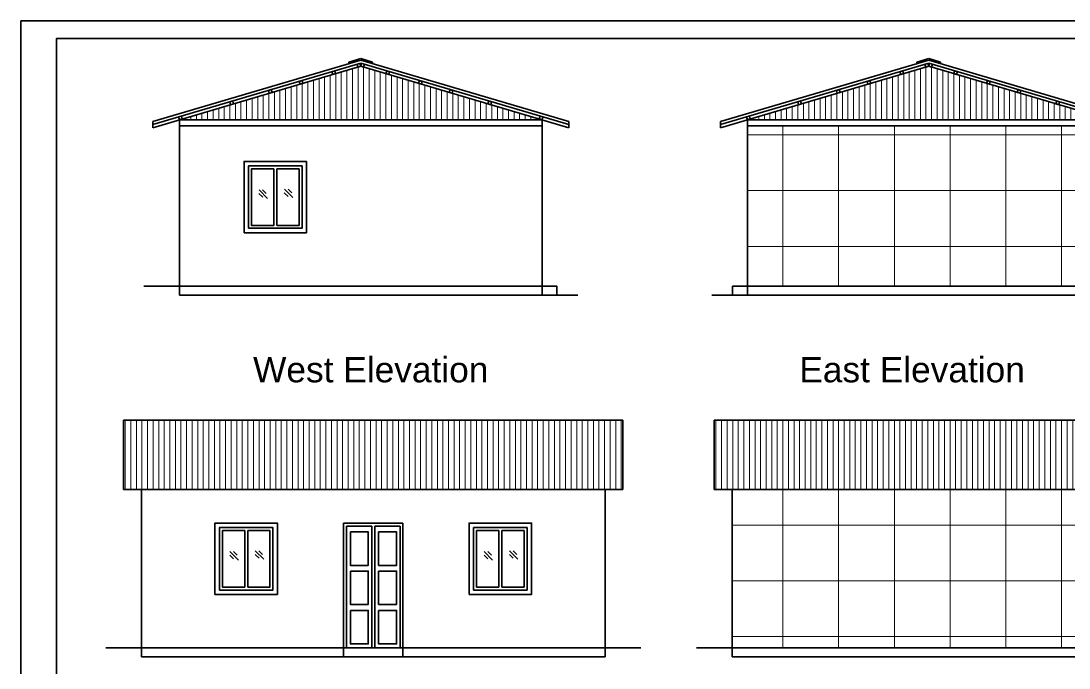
# Model space of a CAD drawing. Header units: inches. Extents: x 352731 to 371558, y -52658 to -39161.
# Drawn here: x 354603 to 355308, y -50090 to -49654 of the extents above; entities that cross this region are included whole.
import ezdxf

# ---------------------------------------------------------------- set-up
doc = ezdxf.new("R2010")
doc.units = ezdxf.units.IN
doc.header["$LTSCALE"] = 2
doc.header["$MEASUREMENT"] = 0
doc.layers.get('0').update_dxf_attribs({"linetype": 'CONTINUOUS'})
for name, color, linetype, lineweight in [('1', 7, 'CONTINUOUS', 13), ('door', 20, 'CONTINUOUS', 35), ('steps', 253, 'CONTINUOUS', 20)]:
    doc.layers.add(name, color=color, linetype=linetype, lineweight=lineweight)
doc.layers.add('Normal Wall', color=7, linetype='CONTINUOUS', lineweight=35, true_color=0xffaf89)
doc.styles.get("Standard").update_dxf_attribs({"font": 'ARIALN.TTF'})
pattern_1 = [(90, (-8821.945, -19018.34), (-37.5, 0), []), (180, (-8821.945, -19018.34), (-4e-15, -37.5), [])]

msp = doc.modelspace()

# ---------------------------------------------------------------- hatches: boundary and pattern name
at = {"layer": '1', "ltscale": 5}
h = msp.add_hatch(dxfattribs=at)
h.set_pattern_fill('ANSI37', color=256, scale=300, angle=45, style=0)
h.set_pattern_definition(pattern_1)
h.paths.add_polyline_path([(355335.67, -49832.68), (355335.67, -49724.68), (355091.67, -49724.68), (355091.67, -49832.68)])
h = msp.add_hatch(dxfattribs=at)
h.set_pattern_fill('ANSI37', color=256, scale=300, angle=45, style=0)
h.set_pattern_definition(pattern_1)
h.paths.add_polyline_path([(355393.43, -50076.02), (355393.43, -49969.33), (355081.43, -49969.33), (355081.43, -50076.02)])
at = {"layer": 'steps', "ltscale": 0.3}
h = msp.add_hatch(dxfattribs=at)
h.set_pattern_fill('ANSI31', scale=30, angle=45)
h.set_pattern_definition([(90, (-6591.5692, -20440.6593), (-3.75, 0), [])])
h.paths.add_polyline_path([(354953.51, -49720.68), (354831.51, -49684.68), (354829.59, -49685.24), (354709.51, -49720.68)])
h = msp.add_hatch(dxfattribs=at)
h.set_pattern_fill('ANSI31', scale=30, angle=45)
h.set_pattern_definition([(90, (-6209.402, -20440.6593), (-3.75, 0), [])])
h.paths.add_polyline_path([(355091.67, -49720.68), (355213.67, -49684.68), (355215.59, -49685.24), (355335.67, -49720.68)])
h = msp.add_hatch(dxfattribs=at)
h.set_pattern_fill('ANSI31', scale=30, angle=45)
h.set_pattern_definition([(90, (-7884.4395, -20684.001), (-3.75, 0), [])])
h.paths.add_polyline_path([(355007.94, -49969.33), (355007.94, -49922.8), (354671.94, -49922.8), (354671.94, -49969.33)])
h = msp.add_hatch(dxfattribs=at)
h.set_pattern_fill('ANSI31', scale=30, angle=45)
h.set_pattern_definition([(90, (-7486.946, -20684.001), (-3.75, 0), [])])
h.paths.add_polyline_path([(355405.43, -49969.33), (355405.43, -49922.8), (355069.43, -49922.8), (355069.43, -49969.33)])

# ---------------------------------------------------------------- linework, layer by layer
at = {"layer": 'door', "ltscale": 0.5}
for p, q in [((354831.51, -49680.5), (354691.51, -49721.82)), ((354831.51, -49682.59), (354691.51, -49723.9)), ((354831.51, -49679.46), (354823.55, -49681.81)), ((354823.55, -49681.81), (354823.55, -49682.85)), ((354831.51, -49680.5), (354823.83, -49682.77)), ((354831.51, -49679.46), (354839.46, -49681.81)), ((354831.51, -49680.5), (354971.51, -49721.82)), ((354831.51, -49680.5), (354839.18, -49682.77)), ((354831.51, -49682.59), (354971.51, -49723.9)), ((354839.46, -49681.81), (354839.46, -49682.85)), ((355213.67, -49680.5), (355073.67, -49721.82)), ((355213.67, -49682.59), (355073.67, -49723.9)), ((355213.67, -49679.46), (355205.72, -49681.81)), ((355205.72, -49681.81), (355205.72, -49682.85)), ((355213.67, -49680.5), (355206, -49682.77)), ((355213.67, -49679.46), (355221.63, -49681.81)), ((355213.67, -49680.5), (355353.67, -49721.82)), ((355213.67, -49680.5), (355221.35, -49682.77)), ((355213.67, -49682.59), (355353.67, -49723.9)), ((355221.63, -49681.81), (355221.63, -49682.85)), ((354831.51, -49684.68), (354691.51, -49725.99)), ((354831.51, -49684.68), (354971.51, -49725.99)), ((355213.67, -49684.68), (355073.67, -49725.99)), ((355213.67, -49684.68), (355353.67, -49725.99)), ((354691.51, -49725.99), (354691.51, -49721.82)), ((354709.51, -49720.68), (354953.51, -49720.68)), ((354709.51, -49720.68), (354709.51, -49832.68)), ((354709.51, -49724.68), (354953.51, -49724.68)), ((354953.51, -49720.68), (354953.51, -49832.68)), ((354971.51, -49725.99), (354971.51, -49721.82)), ((355073.67, -49725.99), (355073.67, -49721.82)), ((355335.67, -49720.68), (355091.67, -49720.68)), ((355091.67, -49720.68), (355091.67, -49832.68)), ((355335.67, -49724.68), (355091.67, -49724.68)), ((354773.01, -49753.68), (354773.01, -49791.68)), ((354775.01, -49753.68), (354775.01, -49791.68)), ((354780.15, -49767.33), (354785.8, -49772.97)), ((354782.59, -49767.27), (354785.05, -49769.8)), ((354763.03, -49770.31), (354765.56, -49772.77)), ((354763.08, -49767.87), (354768.74, -49773.52)), ((354765.52, -49767.82), (354767.99, -49770.34)), ((354780.1, -49769.76), (354782.63, -49772.23)), ((354709.51, -49832.68), (354685.51, -49832.68)), ((354709.51, -49832.68), (354953.51, -49832.68)), ((354709.51, -49838.68), (354709.51, -49832.68)), ((355335.67, -49832.68), (355091.67, -49832.68)), ((354953.51, -49838.68), (354709.51, -49838.68)), ((354953.51, -49838.68), (354977.51, -49838.68)), ((355091.67, -49838.68), (355067.67, -49838.68)), ((355091.67, -49838.68), (355335.67, -49838.68)), ((354671.94, -49922.8), (355007.94, -49922.8)), ((354671.94, -49969.33), (354671.94, -49922.8)), ((355007.94, -49922.8), (355007.94, -49969.33)), ((355405.43, -49922.8), (355069.43, -49922.8)), ((355069.43, -49922.8), (355069.43, -49969.33)), ((355007.94, -49969.33), (354671.94, -49969.33)), ((354683.94, -49969.33), (354683.94, -50076.02)), ((354995.94, -50076.02), (354995.94, -49969.33)), ((355069.43, -49969.33), (355405.43, -49969.33)), ((355081.43, -50076.02), (355081.43, -49969.33)), ((354819.94, -49992.02), (354819.94, -50076.02)), ((354859.94, -49992.02), (354819.94, -49992.02)), ((354819.94, -49992.02), (354819.94, -50076.02)), ((354859.94, -49992.02), (354819.94, -49992.02)), ((354859.94, -50076.02), (354859.94, -49992.02)), ((354859.94, -50076.02), (354859.94, -49992.02)), ((354753.44, -49997.02), (354753.44, -50035.02)), ((354755.44, -49997.02), (354755.44, -50035.02)), ((354821.94, -49994.02), (354821.94, -50076.02)), ((354838.94, -49994.02), (354821.94, -49994.02)), ((354821.94, -49994.02), (354821.94, -50076.02)), ((354838.94, -49994.02), (354821.94, -49994.02)), ((354838.94, -50076.02), (354838.94, -49994.02)), ((354857.94, -49994.02), (354840.94, -49994.02)), ((354857.94, -49994.02), (354840.94, -49994.02)), ((354840.94, -50076.02), (354840.94, -49994.02)), ((354857.94, -50076.02), (354857.94, -49994.02)), ((354857.94, -50076.02), (354857.94, -49994.02)), ((354924.44, -49997.02), (354924.44, -50035.02)), ((354926.44, -49997.02), (354926.44, -50035.02)), ((354743.46, -50013.65), (354745.99, -50016.11)), ((354743.51, -50011.21), (354749.17, -50016.86)), ((354745.95, -50011.16), (354748.42, -50013.68)), ((354760.53, -50013.11), (354763.06, -50015.57)), ((354760.58, -50010.67), (354766.23, -50016.31)), ((354763.02, -50010.62), (354765.48, -50013.14)), ((354914.46, -50013.65), (354916.99, -50016.11)), ((354914.51, -50011.21), (354920.17, -50016.86)), ((354916.95, -50011.16), (354919.42, -50013.68)), ((354931.53, -50013.11), (354934.06, -50015.57)), ((354931.58, -50010.67), (354937.23, -50016.31)), ((354934.02, -50010.62), (354936.48, -50013.14)), ((354683.94, -50076.02), (354659.94, -50076.02)), ((354683.94, -50076.02), (354995.94, -50076.02)), ((354683.94, -50076.02), (354683.94, -50082.02)), ((354819.94, -50076.02), (354859.94, -50076.02)), ((354995.94, -50076.02), (355019.94, -50076.02)), ((354995.94, -50082.02), (354995.94, -50076.02)), ((355081.43, -50076.02), (355057.43, -50076.02)), ((355393.43, -50076.02), (355081.43, -50076.02)), ((355081.43, -50076.02), (355081.43, -50082.02)), ((354683.94, -50082.02), (354995.94, -50082.02)), ((355081.43, -50082.02), (355393.43, -50082.02))]:
    msp.add_line(p, q, dxfattribs=at)
for points in [[(354830.94, -49682.76), (354829.02, -49683.32), (354829.59, -49685.24), (354831.51, -49684.68)], [(354832.07, -49682.76), (354833.99, -49683.32), (354833.42, -49685.24), (354831.51, -49684.68)], [(355213.11, -49682.76), (355211.19, -49683.32), (355211.76, -49685.24), (355213.67, -49684.68)], [(355214.24, -49682.76), (355216.16, -49683.32), (355215.59, -49685.24), (355213.67, -49684.68)], [(354814.04, -49687.74), (354812.12, -49688.31), (354812.69, -49690.23), (354814.61, -49689.66)], [(354848.97, -49687.74), (354850.89, -49688.31), (354850.32, -49690.23), (354848.41, -49689.66)], [(355196.21, -49687.74), (355194.29, -49688.31), (355194.86, -49690.23), (355196.77, -49689.66)], [(355231.14, -49687.74), (355233.06, -49688.31), (355232.49, -49690.23), (355230.57, -49689.66)], [(354792.01, -49694.24), (354790.1, -49694.81), (354790.66, -49696.73), (354792.58, -49696.16)], [(354871, -49694.24), (354872.92, -49694.81), (354872.35, -49696.73), (354870.43, -49696.16)], [(355174.18, -49694.24), (355172.26, -49694.81), (355172.83, -49696.73), (355174.75, -49696.16)], [(355253.17, -49694.24), (355255.08, -49694.81), (355254.52, -49696.73), (355252.6, -49696.16)], [(354771.35, -49700.34), (354769.43, -49700.91), (354770, -49702.83), (354771.92, -49702.26)], [(354891.66, -49700.34), (354893.58, -49700.91), (354893.02, -49702.83), (354891.1, -49702.26)], [(355153.52, -49700.34), (355151.6, -49700.91), (355152.16, -49702.83), (355154.08, -49702.26)], [(355273.83, -49700.34), (355275.75, -49700.91), (355275.18, -49702.83), (355273.26, -49702.26)], [(354745.35, -49708.01), (354743.43, -49708.58), (354743.99, -49710.5), (354745.91, -49709.93)], [(354917.67, -49708.01), (354919.58, -49708.58), (354919.02, -49710.5), (354917.1, -49709.93)], [(355127.51, -49708.01), (355125.6, -49708.58), (355126.16, -49710.5), (355128.08, -49709.93)], [(355299.83, -49708.01), (355301.75, -49708.58), (355301.19, -49710.5), (355299.27, -49709.93)], [(354710.86, -49718.19), (354708.94, -49718.76), (354709.51, -49720.68), (354711.42, -49720.11)], [(354952.15, -49718.19), (354954.07, -49718.76), (354953.51, -49720.68), (354951.59, -49720.11)], [(355093.03, -49718.19), (355091.11, -49718.76), (355091.67, -49720.68), (355093.59, -49720.11)], [(354753.01, -49796.68), (354795.01, -49796.68), (354795.01, -49748.68), (354753.01, -49748.68)], [(354756.01, -49793.68), (354792.01, -49793.68), (354792.01, -49751.68), (354756.01, -49751.68)], [(354953.51, -49838.68), (354963.51, -49838.68), (354963.51, -49832.68), (354953.51, -49832.68)], [(355091.67, -49838.68), (355081.67, -49838.68), (355081.67, -49832.68), (355091.67, -49832.68)], [(354733.44, -50040.02), (354775.44, -50040.02), (354775.44, -49992.02), (354733.44, -49992.02)], [(354904.44, -50040.02), (354946.44, -50040.02), (354946.44, -49992.02), (354904.44, -49992.02)], [(354736.44, -50037.02), (354772.44, -50037.02), (354772.44, -49995.02), (354736.44, -49995.02)], [(354824.56, -49997.94), (354836.58, -49997.94), (354836.58, -50020.44), (354824.56, -50020.44)], [(354843.56, -49997.94), (354855.58, -49997.94), (354855.58, -50020.44), (354843.56, -50020.44)], [(354907.44, -50037.02), (354943.44, -50037.02), (354943.44, -49995.02), (354907.44, -49995.02)], [(354824.56, -50024.25), (354836.58, -50024.25), (354836.58, -50046.74), (354824.56, -50046.74)], [(354843.56, -50024.25), (354855.58, -50024.25), (354855.58, -50046.74), (354843.56, -50046.74)], [(354824.56, -50050.8), (354836.58, -50050.8), (354836.58, -50073.29), (354824.56, -50073.29)], [(354843.56, -50050.8), (354855.58, -50050.8), (354855.58, -50073.29), (354843.56, -50073.29)], [(354819.94, -50076.02), (354859.94, -50076.02), (354859.94, -50082.02), (354819.94, -50082.02)]]:
    msp.add_lwpolyline(points, close=True, dxfattribs=at)
for points in [[(354773.01, -49753.68), (354758.01, -49753.68), (354758.01, -49791.68), (354773.01, -49791.68)], [(354775.01, -49791.68), (354790.01, -49791.68), (354790.01, -49753.68), (354775.01, -49753.68)], [(354753.44, -49997.02), (354738.44, -49997.02), (354738.44, -50035.02), (354753.44, -50035.02)], [(354755.44, -50035.02), (354770.44, -50035.02), (354770.44, -49997.02), (354755.44, -49997.02)], [(354924.44, -49997.02), (354909.44, -49997.02), (354909.44, -50035.02), (354924.44, -50035.02)], [(354926.44, -50035.02), (354941.44, -50035.02), (354941.44, -49997.02), (354926.44, -49997.02)]]:
    msp.add_lwpolyline(points, dxfattribs=at)
at = {"layer": 'Normal Wall'}
for points in [[(354602.89, -49654.16), (355660.89, -49654.16), (355660.89, -50404.69), (354602.89, -50404.69)], [(354602.89, -49654.16), (355660.89, -49654.16), (355660.89, -50404.69), (354602.89, -50404.69)], [(355648.99, -49666.06), (354626.7, -49666.06), (354626.7, -50392.78), (355648.99, -50392.78)], [(355648.99, -49666.06), (354626.7, -49666.06), (354626.7, -50392.78), (355648.99, -50392.78)]]:
    msp.add_lwpolyline(points, close=True, dxfattribs=at)

# ---------------------------------------------------------------- texts
at = {"color": 7, "linetype": 'ByBlock', "lineweight": 5, "char_height": 6, "width": 195.2975, "attachment_point": 5}
for s, insert in [('{\\fArial CE|b0|i0|c238|p34;\\P\\fArial CE|b0|i0|c0|p34;\\H2.8333x;West\\fArial CE|b0|i0|c238|p34; El\\fArial CE|b0|i0|c0|p34;e\\fArial CE|b0|i0|c238|p34;vation}', (354838.25, -49883.91)), ('{\\fArial CE|b0|i0|c238|p34;\\P\\fArial CE|b0|i0|c0|p34;\\H2.8333x;East\\fArial CE|b0|i0|c238|p34; El\\fArial CE|b0|i0|c0|p34;e\\fArial CE|b0|i0|c238|p34;vation}', (355202.5, -49883.91))]:
    msp.add_mtext(s, dxfattribs=dict(at, insert=insert))

doc.saveas('drawing.dxf')
